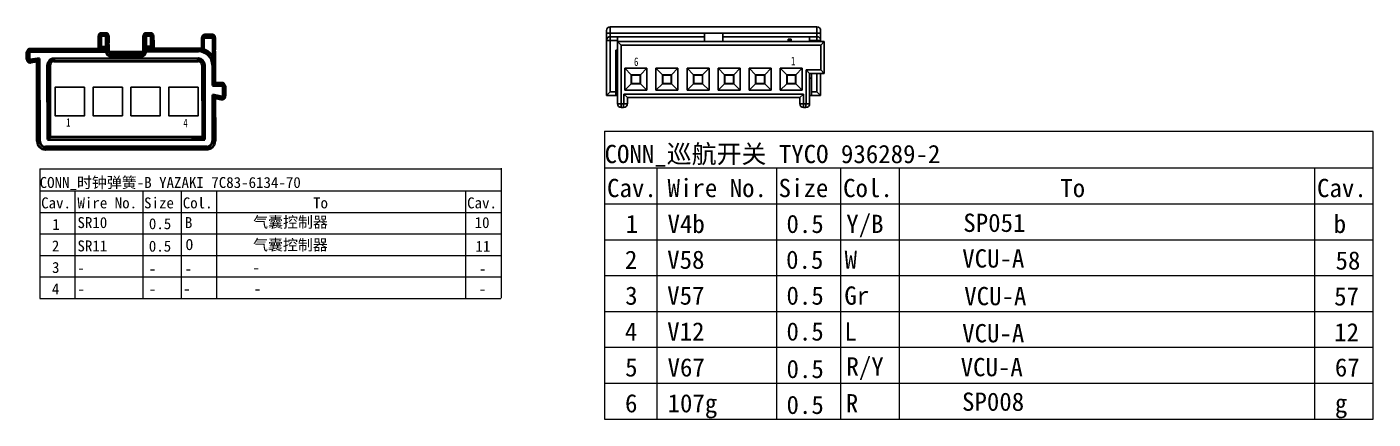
# Model space of a CAD drawing. Header units: millimetres. Extents: x 17 to 3784, y 12 to 1382.
# Drawn here: x 879.3 to 972.6, y 474.1 to 501.3 of the extents above; entities that cross this region are included whole.
import ezdxf

# ---------------------------------------------------------------- set-up
doc = ezdxf.new("R2010")
doc.units = ezdxf.units.MM
doc.styles.add('FangSong_GB2312_Style', font='simfang.ttf')
doc.styles.add('样式 2', font='', dxfattribs={"width": 0.75})
doc.styles.get('样式 2').set_extended_font_data('宋体')

msp = doc.modelspace()

# ---------------------------------------------------------------- linework, layer by layer
at = {"color": 0, "lineweight": 35, "ltscale": 8.23975e-05}
msp.add_line((884.456, 500.824), (884.455, 500.824), dxfattribs=at)
msp.add_line((884.456, 500.824), (884.455, 500.824), dxfattribs=at)
at = {"color": 0, "lineweight": 35, "ltscale": 0.015}
for p, q in [((884.795, 500.825), (884.456, 500.824)), ((884.795, 500.825), (884.456, 500.824)), ((884.795, 500.825), (884.456, 500.824)), ((887.903, 500.829), (887.564, 500.828)), ((887.903, 500.829), (887.564, 500.828)), ((887.903, 500.829), (887.564, 500.828)), ((884.796, 500.69), (884.457, 500.69)), ((884.457, 500.69), (884.796, 500.69)), ((884.797, 499.886), (884.458, 499.885)), ((884.797, 499.886), (884.458, 499.885)), ((887.903, 500.694), (887.564, 500.694)), ((887.564, 500.694), (887.903, 500.694)), ((887.904, 499.89), (887.565, 499.889)), ((887.904, 499.89), (887.565, 499.889)), ((884.797, 499.751), (884.458, 499.751)), ((887.905, 499.755), (887.566, 499.755))]:
    msp.add_line(p, q, dxfattribs=at)
at = {"color": 0, "lineweight": 35, "ltscale": 0.005954}
for p, q in [((884.457, 500.69), (884.456, 500.824)), ((884.796, 500.69), (884.795, 500.825)), ((887.905, 499.755), (887.904, 499.89)), ((887.905, 499.755), (887.904, 499.89))]:
    msp.add_line(p, q, dxfattribs=at)
at = {"color": 0, "lineweight": 35, "ltscale": 0.000675163}
for p, q in [((884.456, 500.809), (884.456, 500.824)), ((887.564, 500.828), (887.564, 500.813)), ((884.797, 499.751), (884.796, 499.736))]:
    msp.add_line(p, q, dxfattribs=at)
at = {"color": 0, "lineweight": 35, "ltscale": 0.004691}
for p, q in [((884.457, 500.69), (884.456, 500.796)), ((884.796, 500.69), (884.795, 500.796)), ((887.564, 500.8), (887.564, 500.694)), ((887.903, 500.8), (887.903, 500.694))]:
    msp.add_line(p, q, dxfattribs=at)
at = {"color": 0, "lineweight": 35, "ltscale": 0.000675129}
for p, q in [((884.795, 500.809), (884.795, 500.825)), ((887.903, 500.829), (887.903, 500.813)), ((887.565, 499.739), (887.566, 499.755))]:
    msp.add_line(p, q, dxfattribs=at)
at = {"color": 0, "lineweight": 35, "ltscale": 0.001373}
for p, q in [((884.889, 500.797), (884.913, 500.777)), ((884.89, 499.723), (884.915, 499.704))]:
    msp.add_line(p, q, dxfattribs=at)
at = {"color": 0, "lineweight": 35, "ltscale": 0.00108}
msp.add_line((887.496, 500.814), (887.475, 500.803), dxfattribs=at)
at = {"color": 0, "lineweight": 35, "ltscale": 8.16345e-05}
for p, q in [((887.564, 500.828), (887.562, 500.828)), ((887.566, 499.755), (887.564, 499.755))]:
    msp.add_line(p, q, dxfattribs=at)
at = {"color": 0, "lineweight": 35, "ltscale": 0.005956}
for p, q in [((887.564, 500.694), (887.564, 500.828)), ((887.903, 500.694), (887.903, 500.829)), ((884.458, 499.751), (884.458, 499.885)), ((884.458, 499.885), (884.458, 499.751)), ((884.797, 499.886), (884.797, 499.751)), ((884.797, 499.751), (884.797, 499.886)), ((887.566, 499.755), (887.565, 499.889)), ((887.566, 499.755), (887.565, 499.889))]:
    msp.add_line(p, q, dxfattribs=at)
at = {"color": 0, "lineweight": 35, "ltscale": 0.000318923}
msp.add_line((887.903, 500.822), (887.903, 500.829), dxfattribs=at)
at = {"color": 0, "lineweight": 35, "ltscale": 0.000474705}
msp.add_line((887.903, 500.818), (887.903, 500.829), dxfattribs=at)
at = {"color": 0, "lineweight": 35, "ltscale": 0.000347921}
msp.add_line((887.903, 500.794), (887.903, 500.802), dxfattribs=at)
at = {"color": 0, "lineweight": 35, "ltscale": 0.000355537}
msp.add_line((887.903, 500.794), (887.903, 500.802), dxfattribs=at)
at = {"color": 0, "lineweight": 35, "ltscale": 0.00114}
for p, q in [((887.903, 500.768), (887.903, 500.794)), ((887.903, 500.794), (887.903, 500.768))]:
    msp.add_line(p, q, dxfattribs=at)
at = {"color": 0, "lineweight": 35, "ltscale": 0.001367}
msp.add_line((887.997, 500.801), (888.021, 500.781), dxfattribs=at)
at = {"color": 7, "linetype": 'Continuous'}
for p, q in [((919.469, 496.532), (919.469, 501.024)), ((919.469, 500.854), (934.301, 500.854)), ((919.723, 496.786), (919.723, 501.278)), ((934.047, 501.278), (919.723, 501.278)), ((926.249, 500.854), (926.249, 500.261)), ((927.521, 500.854), (927.521, 500.261)), ((934.047, 501.278), (934.047, 500.261)), ((934.301, 501.024), (934.301, 500.261)), ((919.469, 500.346), (920.232, 500.346)), ((919.723, 500.6), (926.249, 500.6)), ((920.232, 495.955), (920.232, 500.6)), ((920.232, 500.261), (920.476, 500.016)), ((920.232, 500.261), (934.556, 500.261)), ((920.476, 495.955), (920.476, 500.016)), ((920.476, 500.016), (934.311, 500.016)), ((927.521, 500.6), (934.047, 500.6)), ((932.055, 500.431), (932.267, 500.431)), ((932.055, 500.261), (932.055, 500.431)), ((932.161, 500.261), (932.161, 500.431)), ((932.267, 500.261), (932.267, 500.431)), ((933.539, 500.6), (933.539, 500.261)), ((933.539, 500.346), (934.301, 500.346)), ((934.556, 500.261), (934.311, 500.016)), ((934.311, 498.302), (934.311, 500.016)), ((934.556, 498.057), (934.556, 500.261)), ((920.105, 496.532), (920.105, 499.668)), ((920.105, 499.668), (920.232, 499.668)), ((920.105, 499.096), (920.232, 499.286)), ((920.74, 498.413), (920.74, 496.888)), ((921.184, 497.969), (920.74, 498.413)), ((922.266, 498.413), (920.74, 498.413)), ((921.822, 497.969), (922.266, 498.413)), ((922.266, 496.888), (922.266, 498.413)), ((922.893, 498.413), (922.893, 496.888)), ((923.337, 497.969), (922.893, 498.413)), ((924.419, 498.413), (922.893, 498.413)), ((923.975, 497.969), (924.419, 498.413)), ((924.419, 496.888), (924.419, 498.413)), ((925.046, 498.413), (925.046, 496.888)), ((925.49, 497.969), (925.046, 498.413)), ((926.572, 498.413), (925.046, 498.413)), ((926.128, 497.969), (926.572, 498.413)), ((926.572, 496.888), (926.572, 498.413)), ((928.724, 498.413), (927.199, 498.413)), ((927.199, 498.413), (927.199, 496.888)), ((927.643, 497.969), (927.199, 498.413)), ((928.28, 497.969), (928.724, 498.413)), ((928.724, 496.888), (928.724, 498.413)), ((930.877, 498.413), (929.352, 498.413)), ((929.795, 497.969), (929.352, 498.413)), ((929.352, 498.413), (929.352, 496.888)), ((930.433, 497.969), (930.877, 498.413)), ((930.877, 496.888), (930.877, 498.413)), ((933.03, 498.413), (931.504, 498.413)), ((931.948, 497.969), (931.504, 498.413)), ((931.504, 498.413), (931.504, 496.888)), ((932.586, 497.969), (933.03, 498.413)), ((933.03, 496.888), (933.03, 498.413)), ((933.294, 498.302), (934.311, 498.302)), ((933.294, 498.302), (933.539, 498.057)), ((933.294, 495.955), (933.294, 498.302)), ((933.539, 498.057), (934.556, 498.057)), ((933.539, 495.955), (933.539, 498.057)), ((933.666, 496.532), (933.666, 498.057)), ((934.047, 498.057), (934.047, 496.786)), ((934.301, 498.057), (934.301, 496.532)), ((934.556, 498.057), (934.311, 498.302)), ((920.232, 497.718), (920.105, 497.718)), ((921.184, 497.332), (920.74, 496.888)), ((921.184, 497.332), (921.184, 497.969)), ((921.184, 497.969), (921.822, 497.969)), ((921.184, 497.969), (921.206, 497.947)), ((921.184, 497.332), (921.206, 497.354)), ((921.822, 497.332), (921.184, 497.332)), ((921.206, 497.354), (921.206, 497.947)), ((921.206, 497.947), (921.8, 497.947)), ((921.8, 497.354), (921.206, 497.354)), ((921.822, 497.969), (921.8, 497.947)), ((921.8, 497.947), (921.8, 497.354)), ((921.822, 497.332), (921.8, 497.354)), ((921.822, 497.969), (921.822, 497.332)), ((921.822, 497.332), (922.266, 496.888)), ((923.337, 497.332), (922.893, 496.888)), ((923.337, 497.332), (923.337, 497.969)), ((923.337, 497.969), (923.975, 497.969)), ((923.337, 497.969), (923.359, 497.947)), ((923.337, 497.332), (923.359, 497.354)), ((923.975, 497.332), (923.337, 497.332)), ((923.359, 497.354), (923.359, 497.947)), ((923.359, 497.947), (923.953, 497.947)), ((923.953, 497.354), (923.359, 497.354)), ((923.975, 497.969), (923.953, 497.947)), ((923.953, 497.947), (923.953, 497.354)), ((923.975, 497.332), (923.953, 497.354)), ((923.975, 497.969), (923.975, 497.332)), ((923.975, 497.332), (924.419, 496.888)), ((925.49, 497.332), (925.046, 496.888)), ((925.49, 497.332), (925.49, 497.969)), ((925.49, 497.969), (926.128, 497.969)), ((925.49, 497.969), (925.512, 497.947)), ((925.49, 497.332), (925.512, 497.354)), ((926.128, 497.332), (925.49, 497.332)), ((925.512, 497.354), (925.512, 497.947)), ((925.512, 497.947), (926.105, 497.947)), ((926.105, 497.354), (925.512, 497.354)), ((926.128, 497.969), (926.105, 497.947)), ((926.105, 497.947), (926.105, 497.354)), ((926.128, 497.332), (926.105, 497.354)), ((926.128, 497.969), (926.128, 497.332)), ((926.128, 497.332), (926.572, 496.888)), ((927.643, 497.332), (927.199, 496.888)), ((927.643, 497.969), (928.28, 497.969)), ((927.643, 497.332), (927.643, 497.969)), ((927.643, 497.969), (927.665, 497.947)), ((927.643, 497.332), (927.665, 497.354)), ((928.28, 497.332), (927.643, 497.332)), ((927.665, 497.947), (928.258, 497.947)), ((927.665, 497.354), (927.665, 497.947)), ((928.258, 497.354), (927.665, 497.354)), ((928.28, 497.969), (928.258, 497.947)), ((928.258, 497.947), (928.258, 497.354)), ((928.28, 497.332), (928.258, 497.354)), ((928.28, 497.969), (928.28, 497.332)), ((928.28, 497.332), (928.724, 496.888)), ((929.795, 497.332), (929.352, 496.888)), ((929.795, 497.969), (930.433, 497.969)), ((929.795, 497.332), (929.795, 497.969)), ((929.795, 497.969), (929.818, 497.947)), ((929.795, 497.332), (929.818, 497.354)), ((930.433, 497.332), (929.795, 497.332)), ((929.818, 497.947), (930.411, 497.947)), ((929.818, 497.354), (929.818, 497.947)), ((930.411, 497.354), (929.818, 497.354)), ((930.433, 497.969), (930.411, 497.947)), ((930.411, 497.947), (930.411, 497.354)), ((930.433, 497.332), (930.411, 497.354)), ((930.433, 497.969), (930.433, 497.332)), ((930.433, 497.332), (930.877, 496.888)), ((931.948, 497.332), (931.504, 496.888)), ((931.948, 497.969), (932.586, 497.969)), ((931.948, 497.332), (931.948, 497.969)), ((931.948, 497.969), (931.971, 497.947)), ((931.948, 497.332), (931.971, 497.354)), ((932.586, 497.332), (931.948, 497.332)), ((931.971, 497.947), (932.564, 497.947)), ((931.971, 497.354), (931.971, 497.947)), ((932.564, 497.354), (931.971, 497.354)), ((932.586, 497.969), (932.564, 497.947)), ((932.564, 497.947), (932.564, 497.354)), ((932.586, 497.332), (932.564, 497.354)), ((932.586, 497.969), (932.586, 497.332)), ((932.586, 497.332), (933.03, 496.888)), ((933.666, 497.718), (933.539, 497.718)), ((919.723, 496.786), (919.469, 496.532)), ((919.469, 496.532), (920.232, 496.532)), ((919.723, 496.786), (920.105, 496.786)), ((920.665, 496.624), (920.665, 495.955)), ((920.91, 496.379), (920.665, 496.624)), ((933.105, 496.624), (920.665, 496.624)), ((920.74, 496.888), (922.266, 496.888)), ((920.91, 496.379), (920.91, 495.955)), ((932.86, 496.379), (920.91, 496.379)), ((922.893, 496.888), (924.419, 496.888)), ((925.046, 496.888), (926.572, 496.888)), ((927.199, 496.888), (928.724, 496.888)), ((929.352, 496.888), (930.877, 496.888)), ((931.504, 496.888), (933.03, 496.888)), ((932.86, 496.379), (933.105, 496.624)), ((932.86, 496.379), (932.86, 495.955)), ((933.105, 496.624), (933.105, 495.955)), ((934.301, 496.532), (933.539, 496.532)), ((934.047, 496.786), (933.666, 496.786)), ((934.047, 496.786), (934.301, 496.532)), ((920.232, 495.955), (920.476, 495.955)), ((920.486, 495.701), (920.486, 495.946)), ((920.655, 495.946), (920.486, 495.946)), ((920.655, 495.701), (920.486, 495.701)), ((920.655, 495.701), (920.655, 495.946)), ((920.91, 495.955), (920.665, 495.955)), ((933.105, 495.955), (932.86, 495.955)), ((933.115, 495.946), (933.284, 495.946)), ((933.115, 495.946), (933.115, 495.701)), ((933.115, 495.701), (933.284, 495.701)), ((933.284, 495.946), (933.284, 495.701)), ((933.294, 495.955), (933.539, 495.955))]:
    msp.add_line(p, q, dxfattribs=at)
at = {"color": 0, "lineweight": 35, "ltscale": 3.66925e-05}
for p, q in [((884.287, 500.655), (884.287, 500.654)), ((887.395, 500.659), (887.395, 500.659))]:
    msp.add_line(p, q, dxfattribs=at)
at = {"color": 0, "lineweight": 35, "ltscale": 0.03559}
for p, q in [((884.288, 499.85), (884.287, 500.654)), ((884.287, 500.654), (884.288, 499.85)), ((884.458, 499.885), (884.457, 500.69)), ((884.458, 499.885), (884.457, 500.69)), ((884.796, 500.69), (884.797, 499.886)), ((884.797, 499.886), (884.796, 500.69)), ((887.395, 500.659), (887.396, 499.854)), ((887.395, 500.659), (887.396, 499.854)), ((887.903, 500.694), (887.904, 499.89)), ((887.903, 500.694), (887.904, 499.89)), ((888.073, 500.659), (888.074, 499.855)), ((888.074, 499.855), (888.073, 500.659))]:
    msp.add_line(p, q, dxfattribs=at)
at = {"color": 0, "lineweight": 35, "ltscale": 0.024623}
msp.add_line((884.288, 500.098), (884.287, 500.654), dxfattribs=at)
at = {"color": 0, "lineweight": 35, "ltscale": 0.004128}
for p, q in [((884.288, 500.098), (884.288, 500.005)), ((888.074, 500.01), (888.074, 500.103))]:
    msp.add_line(p, q, dxfattribs=at)
at = {"color": 0, "lineweight": 35, "ltscale": 0.005951}
msp.add_line((884.288, 500.005), (884.288, 499.87), dxfattribs=at)
at = {"color": 0, "lineweight": 35, "ltscale": 0.00441}
for p, q in [((884.288, 499.85), (884.288, 499.75)), ((884.288, 499.85), (884.288, 499.75)), ((888.074, 499.755), (888.074, 499.855)), ((888.074, 499.755), (888.074, 499.855))]:
    msp.add_line(p, q, dxfattribs=at)
at = {"color": 0, "lineweight": 35, "ltscale": 0.000103008}
msp.add_line((884.796, 500.69), (884.798, 500.69), dxfattribs=at)
at = {"color": 0, "lineweight": 35, "ltscale": 0.000349456}
msp.add_line((884.965, 500.655), (884.965, 500.663), dxfattribs=at)
at = {"color": 0, "lineweight": 35, "ltscale": 0.01867}
for p, q in [((884.965, 500.655), (884.966, 500.233)), ((887.395, 500.237), (887.395, 500.659))]:
    msp.add_line(p, q, dxfattribs=at)
at = {"color": 0, "lineweight": 35, "ltscale": 0.035592}
msp.add_line((884.966, 499.851), (884.965, 500.655), dxfattribs=at)
msp.add_line((884.966, 499.851), (884.965, 500.655), dxfattribs=at)
at = {"color": 0, "lineweight": 35, "ltscale": 0.00258}
for p, q in [((884.966, 500.233), (884.966, 500.175)), ((887.395, 500.178), (887.395, 500.237))]:
    msp.add_line(p, q, dxfattribs=at)
at = {"color": 0, "lineweight": 35, "ltscale": 0.004805}
for p, q in [((884.966, 500.066), (884.966, 500.175)), ((887.396, 500.07), (887.395, 500.178))]:
    msp.add_line(p, q, dxfattribs=at)
at = {"color": 0, "lineweight": 35, "ltscale": 0.021444}
msp.add_line((884.966, 500.066), (884.967, 499.582), dxfattribs=at)
at = {"color": 0, "lineweight": 35, "ltscale": 0.011909}
for p, q in [((884.966, 499.851), (884.967, 499.582)), ((884.967, 499.582), (884.966, 499.851))]:
    msp.add_line(p, q, dxfattribs=at)
at = {"color": 0, "lineweight": 35, "ltscale": 0.009217}
msp.add_line((887.396, 499.861), (887.396, 500.07), dxfattribs=at)
at = {"color": 0, "lineweight": 35, "ltscale": 0.005953}
msp.add_line((887.396, 499.874), (887.396, 500.009), dxfattribs=at)
at = {"color": 0, "lineweight": 35, "ltscale": 0.006444}
msp.add_line((887.396, 499.863), (887.396, 500.009), dxfattribs=at)
at = {"color": 0, "lineweight": 35, "ltscale": 0.01191}
for p, q in [((887.396, 499.585), (887.396, 499.854)), ((887.396, 499.854), (887.396, 499.585))]:
    msp.add_line(p, q, dxfattribs=at)
at = {"color": 0, "lineweight": 35, "ltscale": 0.035589}
for p, q in [((887.564, 500.694), (887.565, 499.889)), ((887.565, 499.889), (887.564, 500.694))]:
    msp.add_line(p, q, dxfattribs=at)
at = {"color": 0, "lineweight": 35, "ltscale": 0.000784347}
for p, q in [((887.903, 500.717), (887.903, 500.735)), ((887.903, 500.735), (887.903, 500.717))]:
    msp.add_line(p, q, dxfattribs=at)
at = {"color": 0, "lineweight": 35, "ltscale": 0.000102997}
for p, q in [((887.903, 500.694), (887.906, 500.694)), ((887.904, 499.89), (887.907, 499.89))]:
    msp.add_line(p, q, dxfattribs=at)
at = {"color": 0, "lineweight": 35, "ltscale": 0.000350982}
msp.add_line((888.073, 500.667), (888.073, 500.659), dxfattribs=at)
msp.add_line((888.073, 500.667), (888.073, 500.659), dxfattribs=at)
at = {"color": 0, "lineweight": 35, "ltscale": 0.000131226}
msp.add_line((888.073, 500.662), (888.073, 500.659), dxfattribs=at)
at = {"color": 0, "lineweight": 35, "ltscale": 0.024622}
msp.add_line((888.073, 500.659), (888.074, 500.103), dxfattribs=at)
at = {"color": 0, "lineweight": 35, "ltscale": 0.011251}
msp.add_line((888.074, 500.01), (888.074, 499.755), dxfattribs=at)
at = {"color": 0, "lineweight": 35, "ltscale": 0.035}
for p, q in [((891.464, 499.76), (891.463, 500.551)), ((891.463, 500.551), (891.464, 499.76))]:
    msp.add_line(p, q, dxfattribs=at)
at = {"color": 0, "lineweight": 35, "ltscale": 0.0325}
msp.add_line((891.577, 499.76), (891.576, 500.494), dxfattribs=at)
msp.add_line((891.577, 499.76), (891.576, 500.494), dxfattribs=at)
at = {"color": 0, "lineweight": 35, "ltscale": 8.16488e-05}
msp.add_line((891.633, 500.721), (891.631, 500.721), dxfattribs=at)
msp.add_line((891.633, 500.721), (891.631, 500.721), dxfattribs=at)
at = {"color": 0, "lineweight": 35, "ltscale": 0.02375}
for p, q in [((892.169, 500.721), (891.633, 500.721)), ((892.169, 500.721), (891.633, 500.721)), ((891.633, 500.721), (892.169, 500.721)), ((891.633, 500.551), (892.17, 500.552)), ((891.633, 500.551), (892.17, 500.552))]:
    msp.add_line(p, q, dxfattribs=at)
at = {"color": 0, "lineweight": 35, "ltscale": 0.007073}
for p, q in [((891.633, 500.721), (891.633, 500.561)), ((892.169, 500.721), (892.17, 500.561))]:
    msp.add_line(p, q, dxfattribs=at)
at = {"color": 0, "lineweight": 35, "ltscale": 0.007499}
for p, q in [((891.633, 500.551), (891.633, 500.721)), ((879.579, 498.825), (879.552, 498.993)), ((879.579, 498.825), (879.552, 498.993)), ((887.227, 499.246), (887.227, 499.415)), ((887.227, 499.415), (887.227, 499.246)), ((887.566, 499.585), (887.396, 499.585)), ((880.899, 498.616), (880.73, 498.616)), ((880.73, 498.616), (880.899, 498.616)), ((891.466, 498.63), (891.635, 498.63)), ((891.635, 498.63), (891.466, 498.63)), ((892.774, 496.272), (892.812, 496.437)), ((892.774, 496.272), (892.812, 496.437)), ((893.051, 496.493), (892.881, 496.492)), ((880.596, 492.796), (880.596, 492.965)), ((891.784, 492.81), (891.784, 492.98))]:
    msp.add_line(p, q, dxfattribs=at)
at = {"color": 0, "lineweight": 35, "ltscale": 0.000425745}
msp.add_line((891.633, 500.551), (891.633, 500.561), dxfattribs=at)
at = {"color": 0, "lineweight": 35, "ltscale": 0.0075}
for p, q in [((892.17, 500.552), (892.169, 500.721)), ((879.316, 499.518), (879.486, 499.518)), ((879.316, 499.518), (879.486, 499.518)), ((879.317, 499.048), (879.486, 499.049)), ((879.317, 499.048), (879.486, 499.049)), ((879.542, 499.744), (879.542, 499.575)), ((879.542, 499.575), (879.542, 499.744)), ((881.182, 498.899), (881.181, 499.068)), ((881.181, 499.068), (881.182, 498.899)), ((884.797, 499.582), (884.797, 499.751)), ((884.967, 499.582), (884.797, 499.582)), ((885.136, 499.412), (885.137, 499.243)), ((885.137, 499.243), (885.136, 499.412)), ((887.566, 499.585), (887.396, 499.585)), ((887.566, 499.585), (887.566, 499.755)), ((891.183, 499.081), (891.183, 498.912)), ((891.183, 498.912), (891.183, 499.081)), ((891.21, 499.759), (891.21, 499.59)), ((891.21, 499.59), (891.21, 499.759)), ((892.342, 498.631), (892.172, 498.631)), ((892.824, 497.388), (892.824, 497.219)), ((892.824, 497.388), (892.824, 497.219)), ((893.05, 497.163), (892.88, 497.162)), ((880.031, 493.36), (880.2, 493.36)), ((880.031, 493.36), (880.2, 493.36)), ((892.348, 493.376), (892.179, 493.376)), ((892.348, 493.489), (892.348, 493.658))]:
    msp.add_line(p, q, dxfattribs=at)
at = {"color": 0, "lineweight": 35, "ltscale": 0.000427271}
msp.add_line((892.17, 500.552), (892.17, 500.561), dxfattribs=at)
at = {"color": 0, "lineweight": 35, "ltscale": 0.060706}
for p, q in [((892.228, 499.123), (892.226, 500.495)), ((892.226, 500.495), (892.228, 499.123))]:
    msp.add_line(p, q, dxfattribs=at)
at = {"color": 0, "lineweight": 35, "ltscale": 0.000350973}
msp.add_line((892.339, 500.552), (892.339, 500.56), dxfattribs=at)
at = {"color": 0, "lineweight": 35, "ltscale": 0.038107}
msp.add_line((892.339, 500.552), (892.34, 499.691), dxfattribs=at)
at = {"color": 0, "lineweight": 35, "ltscale": 0.085}
msp.add_line((892.342, 498.631), (892.339, 500.552), dxfattribs=at)
msp.add_line((892.342, 498.631), (892.339, 500.552), dxfattribs=at)
at = {"color": 0, "lineweight": 35, "ltscale": 0.020776}
for p, q in [((879.317, 499.048), (879.316, 499.518)), ((879.316, 499.518), (879.317, 499.048)), ((879.486, 499.049), (879.486, 499.518)), ((879.486, 499.049), (879.486, 499.518))]:
    msp.add_line(p, q, dxfattribs=at)
at = {"color": 0, "lineweight": 35, "ltscale": 0.232501}
msp.add_line((884.797, 499.751), (879.542, 499.744), dxfattribs=at)
msp.add_line((884.797, 499.751), (879.542, 499.744), dxfattribs=at)
at = {"color": 0, "lineweight": 35, "ltscale": 0.2325}
for p, q in [((884.797, 499.582), (879.542, 499.575)), ((879.542, 499.575), (884.797, 499.582))]:
    msp.add_line(p, q, dxfattribs=at)
at = {"color": 0, "lineweight": 35, "ltscale": 0.028716}
msp.add_line((880.193, 499.096), (879.552, 498.993), dxfattribs=at)
msp.add_line((880.193, 499.096), (879.552, 498.993), dxfattribs=at)
at = {"color": 0, "lineweight": 35, "ltscale": 0.01156}
msp.add_line((880.023, 498.897), (880.193, 499.096), dxfattribs=at)
msp.add_line((880.023, 498.897), (880.193, 499.096), dxfattribs=at)
at = {"color": 0, "lineweight": 35, "ltscale": 0.253796}
msp.add_line((880.2, 493.36), (880.193, 499.096), dxfattribs=at)
msp.add_line((880.2, 493.36), (880.193, 499.096), dxfattribs=at)
at = {"color": 0, "lineweight": 35, "ltscale": 0.4425}
for p, q in [((891.183, 499.081), (881.181, 499.068)), ((891.183, 499.081), (881.181, 499.068)), ((881.182, 498.899), (891.183, 498.912)), ((881.182, 498.899), (891.183, 498.912))]:
    msp.add_line(p, q, dxfattribs=at)
at = {"color": 0, "lineweight": 35, "ltscale": 0.075}
msp.add_line((884.288, 499.75), (882.593, 499.748), dxfattribs=at)
at = {"color": 0, "lineweight": 35, "ltscale": 0.003842}
msp.add_line((884.371, 499.75), (884.458, 499.751), dxfattribs=at)
at = {"color": 0, "lineweight": 35, "ltscale": 0.006237}
msp.add_line((884.797, 499.722), (884.797, 499.582), dxfattribs=at)
at = {"color": 0, "lineweight": 35, "ltscale": 0.000122843}
for p, q in [((884.797, 499.582), (884.8, 499.582)), ((892.179, 493.376), (892.182, 493.376))]:
    msp.add_line(p, q, dxfattribs=at)
at = {"color": 0, "lineweight": 35, "ltscale": 0.007377}
for p, q in [((884.8, 499.582), (884.967, 499.582)), ((893.051, 496.493), (892.884, 496.492)), ((892.182, 493.376), (892.348, 493.376))]:
    msp.add_line(p, q, dxfattribs=at)
at = {"color": 0, "lineweight": 35, "ltscale": 0.000349447}
msp.add_line((884.967, 499.582), (884.966, 499.59), dxfattribs=at)
at = {"color": 0, "lineweight": 35, "ltscale": 0.106498}
for p, q in [((884.978, 499.521), (887.385, 499.524)), ((887.385, 499.524), (884.978, 499.521))]:
    msp.add_line(p, q, dxfattribs=at)
at = {"color": 0, "lineweight": 35, "ltscale": 0.0925}
for p, q in [((885.136, 499.412), (887.227, 499.415)), ((887.227, 499.415), (885.136, 499.412)), ((885.136, 499.412), (887.227, 499.415)), ((885.137, 499.243), (887.227, 499.246)), ((885.137, 499.243), (887.227, 499.246))]:
    msp.add_line(p, q, dxfattribs=at)
at = {"color": 0, "lineweight": 35, "ltscale": 0.006236}
msp.add_line((887.566, 499.585), (887.565, 499.726), dxfattribs=at)
at = {"color": 0, "lineweight": 35, "ltscale": 0.16125}
for p, q in [((891.21, 499.759), (887.566, 499.755)), ((891.21, 499.759), (887.566, 499.755)), ((891.21, 499.59), (887.566, 499.585)), ((887.566, 499.585), (891.21, 499.59))]:
    msp.add_line(p, q, dxfattribs=at)
at = {"color": 0, "lineweight": 35, "ltscale": 0.003991}
msp.add_line((887.905, 499.755), (887.995, 499.755), dxfattribs=at)
at = {"color": 0, "lineweight": 35, "ltscale": 0.15}
msp.add_line((891.464, 499.76), (888.074, 499.755), dxfattribs=at)
at = {"color": 0, "lineweight": 35, "ltscale": 0.01625}
msp.add_line((891.577, 499.76), (891.21, 499.759), dxfattribs=at)
msp.add_line((891.577, 499.76), (891.21, 499.759), dxfattribs=at)
at = {"color": 0, "lineweight": 35, "ltscale": 0.000669141}
msp.add_line((891.464, 499.76), (891.479, 499.76), dxfattribs=at)
at = {"color": 0, "lineweight": 35, "ltscale": 0.000224558}
msp.add_line((892.23, 499.119), (892.228, 499.123), dxfattribs=at)
at = {"color": 0, "lineweight": 35, "ltscale": 0.004393}
msp.add_line((892.34, 499.591), (892.34, 499.691), dxfattribs=at)
at = {"color": 0, "lineweight": 35, "ltscale": 0.0975}
msp.add_line((892.34, 499.591), (892.343, 497.388), dxfattribs=at)
at = {"color": 0, "lineweight": 35, "ltscale": 0.01992}
for p, q in [((880.023, 498.897), (879.579, 498.825)), ((879.579, 498.825), (880.023, 498.897))]:
    msp.add_line(p, q, dxfattribs=at)
at = {"color": 0, "lineweight": 35, "ltscale": 0.245001}
for p, q in [((880.031, 493.36), (880.023, 498.897)), ((880.023, 498.897), (880.031, 493.36))]:
    msp.add_line(p, q, dxfattribs=at)
at = {"color": 0, "lineweight": 35, "ltscale": 0.227501}
msp.add_line((880.73, 498.616), (880.737, 493.474), dxfattribs=at)
msp.add_line((880.73, 498.616), (880.737, 493.474), dxfattribs=at)
at = {"color": 0, "lineweight": 35, "ltscale": 0.219999}
for p, q in [((880.899, 498.616), (880.906, 493.643)), ((880.906, 493.643), (880.899, 498.616)), ((880.906, 493.643), (880.899, 498.616))]:
    msp.add_line(p, q, dxfattribs=at)
at = {"color": 0, "lineweight": 35, "ltscale": 0.220001}
msp.add_line((891.466, 498.63), (891.472, 493.657), dxfattribs=at)
msp.add_line((891.466, 498.63), (891.472, 493.657), dxfattribs=at)
at = {"color": 0, "lineweight": 35, "ltscale": 0.227499}
msp.add_line((891.642, 493.488), (891.635, 498.63), dxfattribs=at)
msp.add_line((891.642, 493.488), (891.635, 498.63), dxfattribs=at)
at = {"color": 0, "lineweight": 35, "ltscale": 0.062501}
msp.add_line((892.172, 498.631), (892.174, 497.218), dxfattribs=at)
msp.add_line((892.172, 498.631), (892.174, 497.218), dxfattribs=at)
at = {"color": 0, "lineweight": 35, "ltscale": 0.00012208}
for p, q in [((892.172, 498.631), (892.175, 498.631)), ((892.881, 496.492), (892.884, 496.492))]:
    msp.add_line(p, q, dxfattribs=at)
at = {"color": 0, "lineweight": 35, "ltscale": 0.007378}
for p, q in [((892.342, 498.631), (892.175, 498.631)), ((893.05, 497.163), (892.883, 497.162))]:
    msp.add_line(p, q, dxfattribs=at)
at = {"color": 0, "lineweight": 35, "ltscale": 0.000277719}
msp.add_line((892.342, 498.631), (892.342, 498.637), dxfattribs=at)
at = {"color": 0, "lineweight": 35, "ltscale": 0.055001}
for p, q in [((892.343, 497.388), (892.342, 498.631)), ((892.342, 498.631), (892.343, 497.388))]:
    msp.add_line(p, q, dxfattribs=at)
at = {"color": 0, "lineweight": 35, "ltscale": 0.010606}
for p, q in [((892.174, 497.218), (892.343, 497.388)), ((891.642, 493.488), (891.472, 493.657)), ((891.642, 493.488), (891.472, 493.657))]:
    msp.add_line(p, q, dxfattribs=at)
at = {"color": 0, "lineweight": 35, "ltscale": 0.000172647}
msp.add_line((892.174, 497.218), (892.177, 497.221), dxfattribs=at)
at = {"color": 0, "lineweight": 35, "ltscale": 0.02875}
msp.add_line((892.174, 497.218), (892.824, 497.219), dxfattribs=at)
msp.add_line((892.174, 497.218), (892.824, 497.219), dxfattribs=at)
at = {"color": 0, "lineweight": 35, "ltscale": 0.010434}
msp.add_line((892.177, 497.221), (892.343, 497.388), dxfattribs=at)
at = {"color": 0, "lineweight": 35, "ltscale": 0.02125}
for p, q in [((892.824, 497.388), (892.343, 497.388)), ((892.343, 497.388), (892.824, 497.388)), ((892.343, 497.388), (892.824, 497.388))]:
    msp.add_line(p, q, dxfattribs=at)
at = {"color": 0, "lineweight": 35, "ltscale": 0.029642}
msp.add_line((892.88, 497.162), (892.881, 496.492), dxfattribs=at)
msp.add_line((892.88, 497.162), (892.881, 496.492), dxfattribs=at)
at = {"color": 0, "lineweight": 35, "ltscale": 0.00012207}
msp.add_line((892.88, 497.162), (892.883, 497.162), dxfattribs=at)
at = {"color": 0, "lineweight": 35, "ltscale": 0.029643}
for p, q in [((893.051, 496.493), (893.05, 497.163)), ((893.05, 497.163), (893.051, 496.493)), ((893.05, 497.163), (893.051, 496.493))]:
    msp.add_line(p, q, dxfattribs=at)
at = {"color": 0, "lineweight": 35, "ltscale": 0.141927}
msp.add_line((892.175, 496.584), (892.179, 493.376), dxfattribs=at)
msp.add_line((892.175, 496.584), (892.179, 493.376), dxfattribs=at)
at = {"color": 0, "lineweight": 35, "ltscale": 0.000195658}
msp.add_line((892.178, 496.58), (892.175, 496.584), dxfattribs=at)
at = {"color": 0, "lineweight": 35, "ltscale": 0.012047}
msp.add_line((892.345, 496.371), (892.175, 496.584), dxfattribs=at)
at = {"color": 0, "lineweight": 35, "ltscale": 0.028929}
msp.add_line((892.812, 496.437), (892.175, 496.584), dxfattribs=at)
msp.add_line((892.812, 496.437), (892.175, 496.584), dxfattribs=at)
at = {"color": 0, "lineweight": 35, "ltscale": 0.011852}
msp.add_line((892.345, 496.371), (892.178, 496.58), dxfattribs=at)
at = {"color": 0, "lineweight": 35, "ltscale": 0.0195}
for p, q in [((892.345, 496.371), (892.774, 496.272)), ((892.774, 496.272), (892.345, 496.371))]:
    msp.add_line(p, q, dxfattribs=at)
at = {"color": 0, "lineweight": 35, "ltscale": 0.1325}
for p, q in [((892.348, 493.376), (892.345, 496.371)), ((892.345, 496.371), (892.348, 493.376))]:
    msp.add_line(p, q, dxfattribs=at)
at = {"color": 0, "lineweight": 35, "ltscale": 0.120001}
msp.add_line((892.345, 496.371), (892.348, 493.658), dxfattribs=at)
at = {"color": 0, "lineweight": 35, "ltscale": 0.010607}
msp.add_line((880.737, 493.474), (880.906, 493.643), dxfattribs=at)
msp.add_line((880.737, 493.474), (880.906, 493.643), dxfattribs=at)
at = {"color": 0, "lineweight": 35, "ltscale": 0.11875}
msp.add_line((880.737, 493.474), (891.642, 493.488), dxfattribs=at)
msp.add_line((880.737, 493.474), (891.642, 493.488), dxfattribs=at)
at = {"color": 0, "lineweight": 35, "ltscale": 0.10375}
msp.add_line((891.472, 493.657), (880.906, 493.643), dxfattribs=at)
msp.add_line((891.472, 493.657), (880.906, 493.643), dxfattribs=at)
at = {"color": 0, "lineweight": 35, "ltscale": 0.03375}
msp.add_line((890.709, 493.656), (891.472, 493.657), dxfattribs=at)
at = {"color": 0, "lineweight": 35, "ltscale": 0.004999}
msp.add_line((892.348, 493.489), (892.348, 493.376), dxfattribs=at)
at = {"color": 0, "lineweight": 35, "ltscale": 0.495}
for p, q in [((891.784, 492.98), (880.596, 492.965)), ((891.784, 492.98), (880.596, 492.965)), ((891.784, 492.81), (880.596, 492.796)), ((880.596, 492.796), (891.784, 492.81))]:
    msp.add_line(p, q, dxfattribs=at)
at = {"color": 0, "lineweight": 35, "ltscale": 0.003108}
for p, q in [((880.596, 492.965), (880.596, 492.895)), ((891.784, 492.98), (891.784, 492.909))]:
    msp.add_line(p, q, dxfattribs=at)
at = {"color": 0, "lineweight": 35, "ltscale": 0.00439}
for p, q in [((880.596, 492.796), (880.596, 492.895)), ((891.784, 492.81), (891.784, 492.909))]:
    msp.add_line(p, q, dxfattribs=at)
at = {"color": 0, "lineweight": 35}
for points in [[(884.457, 500.69), (884.351, 500.682), (884.309, 500.672), (884.295, 500.665), (884.29, 500.661), (884.288, 500.657), (884.287, 500.655)], [(884.798, 500.69), (884.904, 500.682), (884.945, 500.672), (884.959, 500.665), (884.963, 500.661), (884.965, 500.657), (884.965, 500.655)], [(887.395, 500.659), (887.396, 500.662), (887.4, 500.667), (887.409, 500.672), (887.434, 500.681), (887.564, 500.694)], [(887.906, 500.694), (888.012, 500.686), (888.053, 500.676), (888.066, 500.669), (888.071, 500.665), (888.073, 500.661), (888.073, 500.659)]]:
    msp.add_lwpolyline(points, dxfattribs=at)
at = {"color": 0}
for points in [[(883.305, 497.095), (881.267, 497.095), (881.267, 495.119), (883.305, 495.119)], [(885.931, 497.095), (883.894, 497.095), (883.894, 495.119), (885.931, 495.119)], [(888.558, 497.095), (886.52, 497.095), (886.52, 495.119), (888.558, 495.119)], [(891.184, 497.095), (889.146, 497.095), (889.146, 495.119), (891.184, 495.119)]]:
    msp.add_lwpolyline(points, close=True, dxfattribs=at)
at = {"color": 0, "linetype": 'Continuous', "lineweight": 13}
for points in [[(919.334, 494.059), (972.57, 494.059)], [(919.334, 494.059), (919.334, 474.109)], [(972.562, 494.043), (972.562, 474.109)], [(919.334, 491.508), (972.57, 491.508)], [(922.958, 491.468), (922.958, 474.109)], [(931.237, 491.508), (931.237, 474.109)], [(935.684, 491.508), (935.684, 474.109)], [(939.739, 491.508), (939.739, 474.109)], [(968.515, 491.508), (968.515, 474.109)], [(919.334, 489.023), (972.57, 489.023)], [(919.334, 486.537), (972.57, 486.537)], [(919.334, 484.052), (972.57, 484.052)], [(919.334, 481.566), (972.57, 481.566)], [(919.334, 479.08), (972.57, 479.08)], [(919.334, 476.595), (972.57, 476.595)], [(919.334, 474.109), (972.57, 474.109)]]:
    msp.add_lwpolyline(points, dxfattribs=at)
at = {"color": 7, "linetype": 'Continuous', "lineweight": 13}
for points in [[(880.199, 491.451), (912.14, 491.451)], [(880.199, 491.451), (880.199, 482.464)], [(912.167, 491.483), (912.167, 482.496)], [(880.199, 489.921), (912.14, 489.921)], [(882.632, 489.921), (882.632, 482.464)], [(887.34, 489.921), (887.34, 482.464)], [(890.009, 489.921), (890.009, 482.464)], [(892.442, 489.921), (892.442, 482.464)], [(909.707, 489.921), (909.707, 482.464)], [(880.199, 488.43), (912.14, 488.43)], [(880.199, 486.938), (912.14, 486.938)], [(880.199, 485.447), (912.14, 485.447)], [(880.199, 483.956), (912.14, 483.956)], [(880.199, 482.464), (912.14, 482.464)]]:
    msp.add_lwpolyline(points, dxfattribs=at)
at = {"color": 0, "lineweight": 35}
for centre, radius, start, end in [((884.457, 500.655), 0.17, 90.69942, 180.07488), ((884.457, 500.655), 0.17, 90.69946, 182.74691), ((884.457, 500.655), 0.17, 90.69942, 180.07488), ((884.457, 500.655), 0.17, 113.53142, 151.86111), ((884.473, 500.636), 0.194, 125.78956, 135.95576), ((884.457, 500.655), 0.17, 104.91311, 125.15584), ((884.457, 500.655), 0.17, 90.69942, 105.38693), ((884.457, 500.654), 0.171, 90.74517, 104.86881), ((884.457, 500.655), 0.169, 11.92412, 90.70234), ((884.457, 500.655), 0.17, 90.07488, 90.69943), ((884.796, 500.655), 0.169, 76.31602, 90.07597), ((884.796, 500.655), 0.17, 2.74905, 90.07488), ((884.796, 500.654), 0.171, 76.2443, 90.03064), ((884.796, 500.655), 0.17, 0.07487, 90.07488), ((884.796, 500.655), 0.17, 56.63957, 76.20153), ((884.796, 500.655), 0.17, 0.07493, 52.59884), ((887.564, 500.659), 0.17, 90.69942, 180.07488), ((887.564, 500.659), 0.17, 90.69946, 182.74691), ((887.564, 500.659), 0.17, 90.69943, 180.07488), ((887.564, 500.659), 0.17, 127.55087, 138.13466), ((887.58, 500.64), 0.194, 125.78956, 135.95576), ((887.564, 500.659), 0.17, 104.91311, 125.15584), ((887.564, 500.659), 0.169, 90.07373, 105.28429), ((887.565, 500.658), 0.171, 90.74517, 104.86881), ((887.564, 500.659), 0.169, 11.92412, 90.70234), ((887.564, 500.659), 0.17, 90.07488, 90.69943), ((887.903, 500.659), 0.17, 2.74905, 90.07488), ((887.903, 500.659), 0.17, 2.74905, 90.07488), ((887.903, 500.658), 0.171, 76.23589, 90.031), ((887.903, 500.659), 0.17, 0.07487, 90.07488), ((887.903, 500.659), 0.17, 56.593, 76.19346), ((887.901, 500.658), 0.172, 30.57804, 43.88586), ((884.459, 500.653), 0.173, 138.22524, 151.76863), ((884.794, 500.654), 0.172, 30.80691, 44.08105), ((887.567, 500.657), 0.173, 138.22524, 151.76863), ((891.635, 500.549), 0.171, 90.67675, 179.473), ((891.633, 500.551), 0.17, 90.69943, 180.07488), ((891.633, 500.551), 0.17, 90.69942, 177.85885), ((891.633, 500.494), 0.0571, 90.66621, 179.48354), ((891.633, 500.495), 0.0565, 90.10762, 180.0468), ((892.17, 500.552), 0.17, 2.74905, 90.07488), ((892.17, 500.552), 0.17, 0.07487, 90.07488), ((892.168, 500.55), 0.171, 0.6722, 89.47755), ((892.169, 500.495), 0.0572, 0.6722, 89.47755), ((892.17, 500.495), 0.0565, 0.1058, 90.05736), ((879.542, 499.518), 0.226, 90.07488, 180.07488), ((879.542, 499.518), 0.226, 90.69942, 180.07488), ((879.543, 499.049), 0.226, 180.07488, 279.17488), ((879.543, 499.049), 0.226, 180.07488, 270.69942), ((879.542, 499.518), 0.0565, 90.07488, 180.07488), ((879.542, 499.518), 0.0565, 90.10931, 180.05008), ((879.543, 499.049), 0.0565, 180.07488, 279.17488), ((879.543, 499.049), 0.0565, 180.11993, 279.14182), ((879.542, 499.518), 0.226, 90.07488, 90.69942), ((881.182, 498.616), 0.452, 90.69943, 180.07488), ((881.182, 498.616), 0.452, 90.07488, 180.07488), ((881.182, 498.616), 0.452, 90.07488, 90.69943), ((884.797, 499.582), 0.17, 2.74905, 90.07488), ((884.797, 499.58), 0.171, 76.2443, 90.03064), ((884.797, 499.582), 0.17, 0.07487, 90.07488), ((884.797, 499.582), 0.17, 0.07487, 90.07488), ((885.136, 499.582), 0.339, 180.07488, 270.07488), ((885.136, 499.582), 0.339, 180.07488, 270.07488), ((884.797, 499.582), 0.17, 56.63957, 76.20153), ((884.795, 499.58), 0.172, 30.80691, 44.08105), ((885.136, 499.582), 0.17, 180.07488, 270.07488), ((885.136, 499.582), 0.17, 180.08522, 201.12189), ((885.136, 499.582), 0.17, 180.07488, 270.07488), ((885.136, 499.582), 0.17, 180.07488, 201.13268), ((885.138, 499.583), 0.172, 201.18196, 211.18062), ((887.227, 499.585), 0.339, 270.07488, 0.07487), ((887.227, 499.585), 0.17, 270.07488, 285.81985), ((887.227, 499.585), 0.17, 270.07488, 270.69942), ((887.227, 499.585), 0.17, 270.07488, 270.69942), ((887.227, 499.585), 0.339, 270.07488, 270.69942), ((887.227, 499.585), 0.17, 270.69942, 0.07487), ((887.227, 499.585), 0.17, 270.69942, 0.07487), ((887.227, 499.585), 0.339, 270.69942, 0.07487), ((887.227, 499.585), 0.17, 339.02789, 0.06449), ((887.566, 499.585), 0.17, 90.69942, 180.07488), ((887.566, 499.585), 0.17, 90.69946, 182.74691), ((887.566, 499.585), 0.17, 90.69942, 180.07488), ((887.566, 499.585), 0.17, 90.07488, 151.87174), ((887.569, 499.583), 0.173, 138.22524, 151.76863), ((887.582, 499.566), 0.194, 125.78956, 135.95576), ((887.566, 499.585), 0.17, 104.91311, 125.15584), ((887.566, 499.584), 0.171, 90.74517, 104.86881), ((887.566, 499.585), 0.17, 90.07488, 90.69943), ((891.183, 498.629), 0.452, 0.07487, 90.07488), ((891.183, 498.629), 0.452, 0.07487, 90.07488), ((891.183, 498.629), 0.283, 0.07487, 90.07488), ((891.183, 498.629), 0.283, 0.07487, 90.07488), ((891.212, 498.629), 1.13, 0.07487, 90.07488), ((891.212, 498.629), 1.13, 25.91694, 90.07463), ((891.212, 498.629), 1.13, 0.07487, 90.07488), ((891.212, 498.629), 0.961, 0.07487, 90.07488), ((891.212, 498.629), 0.961, 0.07502, 90.07478), ((891.452, 498.73), 0.87, 18.9672, 26.5165), ((879.543, 499.049), 0.226, 270.69942, 279.17488), ((881.182, 498.616), 0.283, 90.69942, 180.07488), ((881.182, 498.616), 0.283, 90.69942, 180.07488), ((881.182, 498.616), 0.283, 90.07488, 90.69943), ((881.182, 498.616), 0.283, 90.07488, 90.69942), ((892.824, 497.162), 0.226, 0.07487, 90.07488), ((892.824, 497.162), 0.226, 0.07487, 90.07488), ((892.824, 497.162), 0.226, 0.0744, 90.07589), ((892.824, 497.162), 0.0565, 0.07487, 90.07488), ((892.824, 497.162), 0.0565, 0.10932, 90.05008), ((892.825, 496.492), 0.226, 257.07488, 0.07487), ((892.825, 496.492), 0.226, 257.07488, 270.69942), ((892.825, 496.492), 0.0565, 257.07488, 0.07487), ((892.825, 496.492), 0.0565, 257.12499, 0.03779), ((892.825, 496.492), 0.226, 270.69942, 0.07487), ((880.596, 493.361), 0.565, 180.07488, 270.07488), ((880.596, 493.361), 0.565, 180.07488, 270.07488), ((880.596, 493.361), 0.396, 180.07488, 270.07488), ((880.596, 493.361), 0.396, 180.07509, 270.07474), ((891.783, 493.375), 0.396, 270.07509, 0.07474), ((891.783, 493.375), 0.396, 270.69942, 0.07487), ((891.783, 493.375), 0.565, 270.69942, 0.07487), ((891.783, 493.375), 0.565, 270.69942, 0.07487), ((891.783, 493.375), 0.396, 270.07488, 270.69942), ((891.784, 493.374), 0.564, 270.06123, 284.44053), ((891.783, 493.375), 0.565, 270.07488, 270.69942), ((891.783, 493.375), 0.565, 270.07488, 270.69942)]:
    msp.add_arc(centre, radius, start, end, dxfattribs=at)
at = {"color": 7, "linetype": 'Continuous'}
for centre, radius, start, end in [((919.723, 501.024), 0.254, 90, 180), ((934.047, 501.024), 0.254, 0, 90), ((919.723, 500.346), 0.254, 90, 180), ((934.047, 500.346), 0.254, 0, 90), ((920.486, 495.955), 0.254, 180, 270), ((920.486, 495.955), 0.0096, 180, 270), ((920.655, 495.955), 0.254, 270, 0), ((920.655, 495.955), 0.0096, 270, 0), ((933.115, 495.955), 0.254, 180, 270), ((933.115, 495.955), 0.0096, 180, 270), ((933.284, 495.955), 0.254, 270, 0), ((933.284, 495.955), 0.0096, 270, 0)]:
    msp.add_arc(centre, radius, start, end, dxfattribs=at)
at = {"color": 0, "lineweight": 35, "extrusion": (0, 0, -1)}
for centre, major_axis, ratio, start_param, end_param in [((884.457, 500.655), (-0.002, 0.169), 0.016307, 0.427607, 0.589247), ((884.796, 500.655), (-0.002, 0.169), 0.016307, 0.427607, 0.589247), ((887.564, 500.659), (0.002, -0.169), 0.016307, 3.569146, 3.73084), ((887.903, 500.659), (0.002, -0.169), 0.016307, 3.569146, 3.73084), ((884.457, 500.655), (-0.17, 0), 0.20601, 6.283185, 7.853982), ((884.458, 499.85), (-0.17, 0), 0.20601, 6.283185, 7.853982), ((884.458, 499.85), (-0.17, 0), 0.20601, 6.283185, 7.853982), ((884.796, 500.655), (-0.17, 0), 0.20601, 1.570796, 1.58451), ((884.797, 499.851), (-0.17, 0), 0.20601, 1.570796, 1.58451), ((884.797, 499.851), (-0.17, 0), 0.20601, 1.570796, 3.141593), ((884.796, 500.655), (0.17, 0), 0.20601, 4.726103, 6.283185), ((884.797, 499.851), (0.17, 0), 0.20601, 4.726103, 6.283185), ((887.564, 500.659), (0.17, 0), 0.20601, 3.141593, 4.712389), ((887.565, 499.854), (0.17, 0), 0.20601, 3.141593, 4.712389), ((887.565, 499.854), (0.17, 0), 0.20601, 3.141593, 4.712389), ((887.903, 500.659), (0.17, 0), 0.20601, 4.712389, 4.726103), ((887.904, 499.855), (0.17, 0), 0.20601, 4.712389, 6.283185), ((887.903, 500.659), (0.17, 0), 0.20601, 4.726103, 6.283185), ((887.904, 499.855), (0.17, 0), 0.20601, 4.726103, 6.283185), ((891.576, 500.551), (0.113, 0), 0.5, 1.570796, 3.141593), ((891.576, 500.551), (-0.113, 0), 0.5, 4.712389, 6.283185), ((892.226, 500.552), (0.113, 0), 0.5, 0, 1.570796), ((892.226, 500.552), (-0.113, 0), 0.5, 4.692816, 4.712389), ((892.226, 500.552), (0.113, 0), 0.5, 0, 1.551223), ((884.797, 499.582), (0.002, -0.169), 0.016307, 3.569146, 3.73084), ((887.566, 499.585), (-0.002, 0.169), 0.016307, 0.427597, 0.589247)]:
    msp.add_ellipse(centre, major_axis=major_axis, ratio=ratio, start_param=start_param, end_param=end_param, dxfattribs=at)

# ---------------------------------------------------------------- texts
at = {"color": 0, "linetype": 'Continuous', "style": 'FangSong_GB2312_Style'}
for s, height, p in [('CONN_巡航开关 TYCO 936289-2', 1.26546, (919.334, 491.842)), ('Cav.', 1.2655, (919.506, 489.486)), ('Wire No.', 1.2655, (923.696, 489.486)), ('Size', 1.2655, (931.388, 489.486)), ('Col.', 1.2655, (935.857, 489.486)), ('To', 1.2655, (950.903, 489.486)), ('Cav.', 1.2655, (968.688, 489.486)), ('1', 1.265, (920.79, 487.001)), ('V4b', 1.2655, (923.696, 487.001)), ('0.5', 1.2655, (931.933, 487.001)), ('Y/B', 1.2655, (936.074, 487.001)), ('SP051', 1.2655, (944.184, 487.076)), ('b', 1.265, (969.846, 487.001)), ('VCU-A', 1.2655, (944.109, 484.606)), ('2', 1.265, (920.742, 484.515)), ('V58', 1.2655, (923.671, 484.519)), ('0.5', 1.2655, (931.908, 484.519)), ('W', 1.265, (935.96, 484.519)), ('58', 1.2655, (969.97, 484.465)), ('3', 1.265, (920.761, 482.03)), ('V57', 1.2655, (923.671, 482.034)), ('0.5', 1.2655, (931.933, 482.034)), ('Gr', 1.2655, (935.945, 482.034)), ('VCU-A', 1.2655, (944.248, 481.997)), ('57', 1.2655, (969.875, 481.979)), ('4', 1.265, (920.738, 479.544)), ('V12', 1.2655, (923.671, 479.548)), ('0.5', 1.2655, (931.933, 479.548)), ('L', 1.265, (935.945, 479.548)), ('VCU-A', 1.2655, (944.104, 479.426)), ('12', 1.2655, (969.875, 479.494)), ('R/Y', 1.2655, (936.086, 477.123)), ('5', 1.265, (920.757, 477.058)), ('V67', 1.2655, (923.696, 477.058)), ('0.5', 1.2655, (931.938, 476.95)), ('VCU-A', 1.2655, (944.002, 477.077)), ('67', 1.2655, (969.924, 477.058)), ('6', 1.265, (920.75, 474.573)), ('107g', 1.2655, (923.696, 474.573)), ('0.5', 1.2655, (931.938, 474.464)), ('R', 1.265, (936.041, 474.573)), ('SP008', 1.2655, (944.095, 474.682)), ('g', 1.265, (969.924, 474.573))]:
    msp.add_text(s, height=height, dxfattribs=at).set_placement(p)
at = {"color": 7, "linetype": 'Continuous', "style": 'FangSong_GB2312_Style'}
for s, height, p in [('CONN_时钟弹簧-B YAZAKI 7C83-6134-70', 0.75928, (880.199, 490.121)), ('Cav.', 0.7593, (880.302, 488.708)), ('Wire No.', 0.7593, (882.816, 488.708)), ('Size', 0.7593, (887.431, 488.708)), ('Col.', 0.7593, (890.112, 488.708)), ('To', 0.7593, (899.14, 488.708)), ('Cav.', 0.7593, (909.811, 488.708)), ('1', 0.759, (881.072, 487.216)), ('SR10', 0.7593, (882.816, 487.344)), ('0.5', 0.7593, (887.765, 487.264)), ('B', 0.759, (890.259, 487.344)), ('气囊控制器', 0.7593, (894.986, 487.377)), ('10', 0.7593, (910.329, 487.344)), ('2', 0.759, (881.044, 485.725)), ('SR11', 0.7593, (882.816, 485.725)), ('0.5', 0.7593, (887.762, 485.71)), ('O', 0.759, (890.313, 485.817)), ('气囊控制器', 0.7593, (894.98, 485.799)), ('11', 0.7593, (910.385, 485.698)), ('3', 0.759, (881.055, 484.234)), ('-', 0.759, (882.805, 484.204)), ('-', 0.759, (887.758, 484.147)), ('-', 0.759, (890.242, 484.147)), ('-', 0.759, (894.941, 484.234)), ('-', 0.759, (910.628, 484.147)), ('4', 0.759, (881.041, 482.742)), ('-', 0.759, (882.816, 482.742)), ('-', 0.759, (887.758, 482.742)), ('-', 0.759, (890.134, 482.76)), ('-', 0.759, (895.024, 482.762)), ('-', 0.759, (910.613, 482.742))]:
    msp.add_text(s, height=height, dxfattribs=at).set_placement(p)
at = {"color": 0, "char_height": 0.589, "width": 3.43883, "attachment_point": 1, "style": '样式 2'}
for s, insert in [('6', (921.372, 499.161)), ('1', (932.244, 499.211)), ('1', (882.04, 494.958)), ('4', (890.149, 494.92))]:
    msp.add_mtext(s, dxfattribs=dict(at, insert=insert))

doc.saveas('drawing.dxf')
